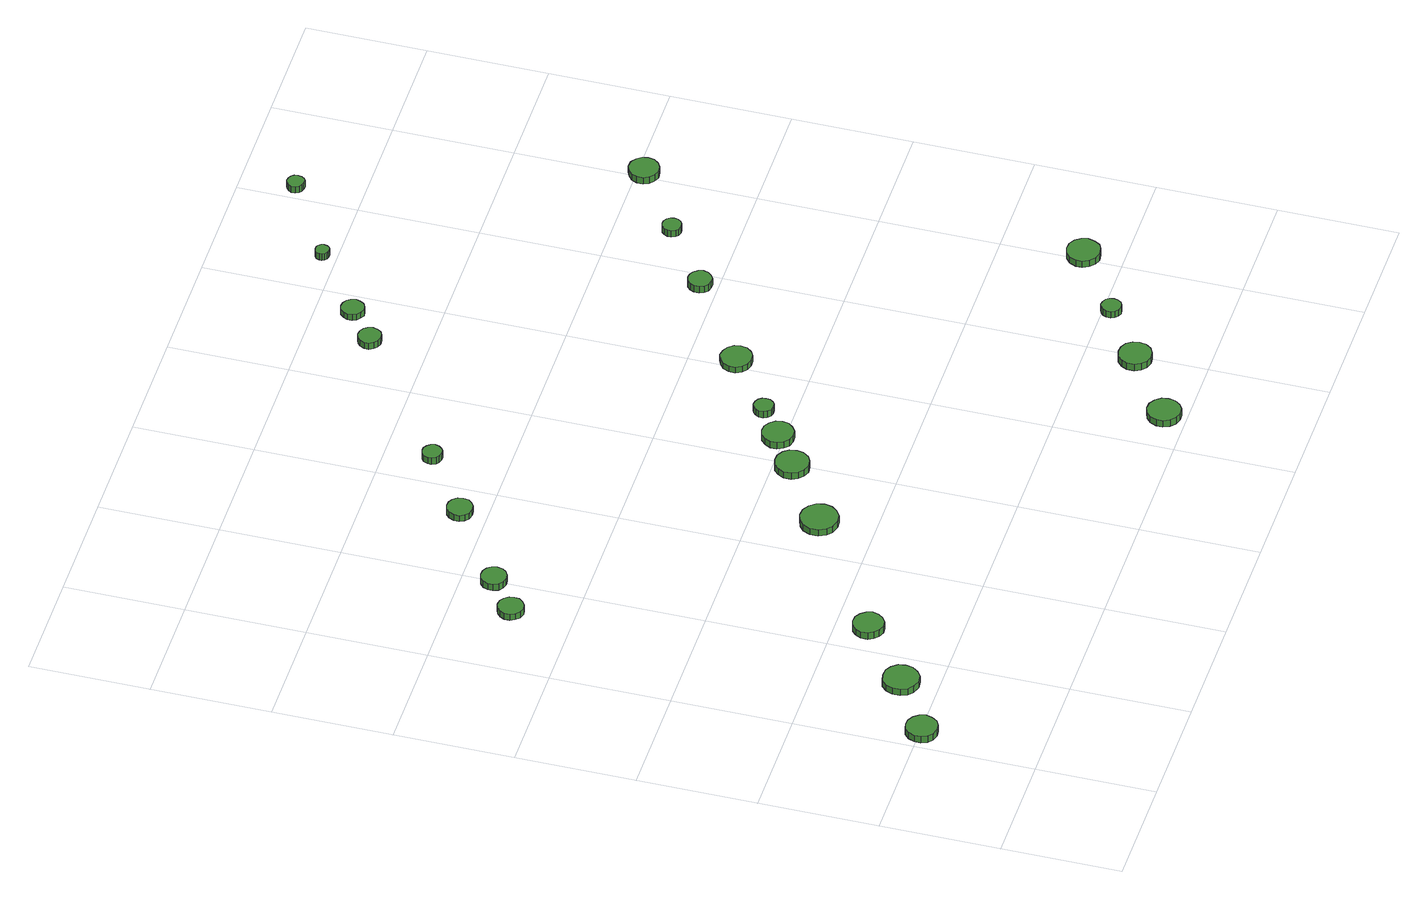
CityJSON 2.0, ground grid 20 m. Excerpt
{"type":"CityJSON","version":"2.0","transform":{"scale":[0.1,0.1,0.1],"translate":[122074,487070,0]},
"CityObjects":{
"tree1":{"type":"SolitaryVegetationObject","attributes":{"function":"something"},"geometry":[{"type":"MultiSurface","lod":"1","boundaries":[[[0,1,2,3,4,5,6,7,8,9,10,11,12,13,14]],[[15,16,17,18,19,20,21,22,23,24,25,26,27,28,29]],[[0,29,28,1]],[[1,28,27,2]],[[2,27,26,3]],[[3,26,25,4]],[[4,25,24,5]],[[5,24,23,6]],[[6,23,22,7]],[[7,22,21,8]],[[8,21,20,9]],[[9,20,19,10]],[[10,19,18,11]],[[11,18,17,12]],[[12,17,16,13]],[[13,16,15,14]],[[14,15,29,0]]]}]},
"tree2":{"type":"SolitaryVegetationObject","attributes":{"function":"something"},"geometry":[{"type":"MultiSurface","lod":"1","boundaries":[[[30,31,32,33,34,35,36,37,38,39,40,41,42,43,44]],[[45,46,47,48,49,50,51,52,53,54,55,56,57,58,59]],[[30,59,58,31]],[[31,58,57,32]],[[32,57,56,33]],[[33,56,55,34]],[[34,55,54,35]],[[35,54,53,36]],[[36,53,52,37]],[[37,52,51,38]],[[38,51,50,39]],[[39,50,49,40]],[[40,49,48,41]],[[41,48,47,42]],[[42,47,46,43]],[[43,46,45,44]],[[44,45,59,30]]]}]},
"tree3":{"type":"SolitaryVegetationObject","attributes":{"function":"something"},"geometry":[{"type":"MultiSurface","lod":"1","boundaries":[[[60,61,62,63,64,65,66,67,68,69,70,71,72,73,74]],[[75,76,77,78,79,80,81,82,83,84,85,86,87,88,89]],[[60,89,88,61]],[[61,88,87,62]],[[62,87,86,63]],[[63,86,85,64]],[[64,85,84,65]],[[65,84,83,66]],[[66,83,82,67]],[[67,82,81,68]],[[68,81,80,69]],[[69,80,79,70]],[[70,79,78,71]],[[71,78,77,72]],[[72,77,76,73]],[[73,76,75,74]],[[74,75,89,60]]]}]},
"tree4":{"type":"SolitaryVegetationObject","attributes":{"function":"something"},"geometry":[{"type":"MultiSurface","lod":"1","boundaries":[[[90,91,92,93,94,95,96,97,98,99,100,101,102,103,104]],[[105,106,107,108,109,110,111,112,113,114,115,116,117,118,119]],[[90,119,118,91]],[[91,118,117,92]],[[92,117,116,93]],[[93,116,115,94]],[[94,115,114,95]],[[95,114,113,96]],[[96,113,112,97]],[[97,112,111,98]],[[98,111,110,99]],[[99,110,109,100]],[[100,109,108,101]],[[101,108,107,102]],[[102,107,106,103]],[[103,106,105,104]],[[104,105,119,90]]]}]},
"tree5":{"type":"SolitaryVegetationObject","attributes":{"function":"something"},"geometry":[{"type":"MultiSurface","lod":"1","boundaries":[[[120,121,122,123,124,125,126,127,128,129,130,131,132,133,134]],[[135,136,137,138,139,140,141,142,143,144,145,146,147,148,149]],[[120,149,148,121]],[[121,148,147,122]],[[122,147,146,123]],[[123,146,145,124]],[[124,145,144,125]],[[125,144,143,126]],[[126,143,142,127]],[[127,142,141,128]],[[128,141,140,129]],[[129,140,139,130]],[[130,139,138,131]],[[131,138,137,132]],[[132,137,136,133]],[[133,136,135,134]],[[134,135,149,120]]]}]},
"tree6":{"type":"SolitaryVegetationObject","attributes":{"function":"something"},"geometry":[{"type":"MultiSurface","lod":"1","boundaries":[[[150,151,152,153,154,155,156,157,158,159,160,161,162,163,164]],[[165,166,167,168,169,170,171,172,173,174,175,176,177,178,179]],[[150,179,178,151]],[[151,178,177,152]],[[152,177,176,153]],[[153,176,175,154]],[[154,175,174,155]],[[155,174,173,156]],[[156,173,172,157]],[[157,172,171,158]],[[158,171,170,159]],[[159,170,169,160]],[[160,169,168,161]],[[161,168,167,162]],[[162,167,166,163]],[[163,166,165,164]],[[164,165,179,150]]]}]},
"tree7":{"type":"SolitaryVegetationObject","attributes":{"function":"something"},"geometry":[{"type":"MultiSurface","lod":"1","boundaries":[[[180,181,182,183,184,185,186,187,188,189,190,191,192,193,194]],[[195,196,197,198,199,200,201,202,203,204,205,206,207,208,209]],[[180,209,208,181]],[[181,208,207,182]],[[182,207,206,183]],[[183,206,205,184]],[[184,205,204,185]],[[185,204,203,186]],[[186,203,202,187]],[[187,202,201,188]],[[188,201,200,189]],[[189,200,199,190]],[[190,199,198,191]],[[191,198,197,192]],[[192,197,196,193]],[[193,196,195,194]],[[194,195,209,180]]]}]},
"tree8":{"type":"SolitaryVegetationObject","attributes":{"function":"something"},"geometry":[{"type":"MultiSurface","lod":"1","boundaries":[[[210,211,212,213,214,215,216,217,218,219,220,221,222,223,224]],[[225,226,227,228,229,230,231,232,233,234,235,236,237,238,239]],[[210,239,238,211]],[[211,238,237,212]],[[212,237,236,213]],[[213,236,235,214]],[[214,235,234,215]],[[215,234,233,216]],[[216,233,232,217]],[[217,232,231,218]],[[218,231,230,219]],[[219,230,229,220]],[[220,229,228,221]],[[221,228,227,222]],[[222,227,226,223]],[[223,226,225,224]],[[224,225,239,210]]]}]},
"tree9":{"type":"SolitaryVegetationObject","attributes":{"function":"something"},"geometry":[{"type":"MultiSurface","lod":"1","boundaries":[[[240,241,242,243,244,245,246,247,248,249,250,251,252,253,254]],[[255,256,257,258,259,260,261,262,263,264,265,266,267,268,269]],[[240,269,268,241]],[[241,268,267,242]],[[242,267,266,243]],[[243,266,265,244]],[[244,265,264,245]],[[245,264,263,246]],[[246,263,262,247]],[[247,262,261,248]],[[248,261,260,249]],[[249,260,259,250]],[[250,259,258,251]],[[251,258,257,252]],[[252,257,256,253]],[[253,256,255,254]],[[254,255,269,240]]]}]},
"tree10":{"type":"SolitaryVegetationObject","attributes":{"function":"something"},"geometry":[{"type":"MultiSurface","lod":"1","boundaries":[[[270,271,272,273,274,275,276,277,278,279,280,281,282,283,284]],[[285,286,287,288,289,290,291,292,293,294,295,296,297,298,299]],[[270,299,298,271]],[[271,298,297,272]],[[272,297,296,273]],[[273,296,295,274]],[[274,295,294,275]],[[275,294,293,276]],[[276,293,292,277]],[[277,292,291,278]],[[278,291,290,279]],[[279,290,289,280]],[[280,289,288,281]],[[281,288,287,282]],[[282,287,286,283]],[[283,286,285,284]],[[284,285,299,270]]]}]},
"tree11":{"type":"SolitaryVegetationObject","attributes":{"function":"something"},"geometry":[{"type":"MultiSurface","lod":"1","boundaries":[[[300,301,302,303,304,305,306,307,308,309,310,311,312,313,314]],[[315,316,317,318,319,320,321,322,323,324,325,326,327,328,329]],[[300,329,328,301]],[[301,328,327,302]],[[302,327,326,303]],[[303,326,325,304]],[[304,325,324,305]],[[305,324,323,306]],[[306,323,322,307]],[[307,322,321,308]],[[308,321,320,309]],[[309,320,319,310]],[[310,319,318,311]],[[311,318,317,312]],[[312,317,316,313]],[[313,316,315,314]],[[314,315,329,300]]]}]},
"tree12":{"type":"SolitaryVegetationObject","attributes":{"function":"something"},"geometry":[{"type":"MultiSurface","lod":"1","boundaries":[[[330,331,332,333,334,335,336,337,338,339,340,341,342,343,344]],[[345,346,347,348,349,350,351,352,353,354,355,356,357,358,359]],[[330,359,358,331]],[[331,358,357,332]],[[332,357,356,333]],[[333,356,355,334]],[[334,355,354,335]],[[335,354,353,336]],[[336,353,352,337]],[[337,352,351,338]],[[338,351,350,339]],[[339,350,349,340]],[[340,349,348,341]],[[341,348,347,342]],[[342,347,346,343]],[[343,346,345,344]],[[344,345,359,330]]]}]},
"tree13":{"type":"SolitaryVegetationObject","attributes":{"function":"something"},"geometry":[{"type":"MultiSurface","lod":"1","boundaries":[[[360,361,362,363,364,365,366,367,368,369,370,371,372,373,374]],[[375,376,377,378,379,380,381,382,383,384,385,386,387,388,389]],[[360,389,388,361]],[[361,388,387,362]],[[362,387,386,363]],[[363,386,385,364]],[[364,385,384,365]],[[365,384,383,366]],[[366,383,382,367]],[[367,382,381,368]],[[368,381,380,369]],[[369,380,379,370]],[[370,379,378,371]],[[371,378,377,372]],[[372,377,376,373]],[[373,376,375,374]],[[374,375,389,360]]]}]},
"tree14":{"type":"SolitaryVegetationObject","attributes":{"function":"something"},"geometry":[{"type":"MultiSurface","lod":"1","boundaries":[[[390,391,392,393,394,395,396,397,398,399,400,401,402,403,404]],[[405,406,407,408,409,410,411,412,413,414,415,416,417,418,419]],[[390,419,418,391]],[[391,418,417,392]],[[392,417,416,393]],[[393,416,415,394]],[[394,415,414,395]],[[395,414,413,396]],[[396,413,412,397]],[[397,412,411,398]],[[398,411,410,399]],[[399,410,409,400]],[[400,409,408,401]],[[401,408,407,402]],[[402,407,406,403]],[[403,406,405,404]],[[404,405,419,390]]]}]},
"tree15":{"type":"SolitaryVegetationObject","attributes":{"function":"something"},"geometry":[{"type":"MultiSurface","lod":"1","boundaries":[[[420,421,422,423,424,425,426,427,428,429,430,431,432,433,434]],[[435,436,437,438,439,440,441,442,443,444,445,446,447,448,449]],[[420,449,448,421]],[[421,448,447,422]],[[422,447,446,423]],[[423,446,445,424]],[[424,445,444,425]],[[425,444,443,426]],[[426,443,442,427]],[[427,442,441,428]],[[428,441,440,429]],[[429,440,439,430]],[[430,439,438,431]],[[431,438,437,432]],[[432,437,436,433]],[[433,436,435,434]],[[434,435,449,420]]]}]},
"tree16":{"type":"SolitaryVegetationObject","attributes":{"function":"something"},"geometry":[{"type":"MultiSurface","lod":"1","boundaries":[[[450,451,452,453,454,455,456,457,458,459,460,461,462,463,464]],[[465,466,467,468,469,470,471,472,473,474,475,476,477,478,479]],[[450,479,478,451]],[[451,478,477,452]],[[452,477,476,453]],[[453,476,475,454]],[[454,475,474,455]],[[455,474,473,456]],[[456,473,472,457]],[[457,472,471,458]],[[458,471,470,459]],[[459,470,469,460]],[[460,469,468,461]],[[461,468,467,462]],[[462,467,466,463]],[[463,466,465,464]],[[464,465,479,450]]]}]},
"tree17":{"type":"SolitaryVegetationObject","attributes":{"function":"something"},"geometry":[{"type":"MultiSurface","lod":"1","boundaries":[[[480,481,482,483,484,485,486,487,488,489,490,491,492,493,494]],[[495,496,497,498,499,500,501,502,503,504,505,506,507,508,509]],[[480,509,508,481]],[[481,508,507,482]],[[482,507,506,483]],[[483,506,505,484]],[[484,505,504,485]],[[485,504,503,486]],[[486,503,502,487]],[[487,502,501,488]],[[488,501,500,489]],[[489,500,499,490]],[[490,499,498,491]],[[491,498,497,492]],[[492,497,496,493]],[[493,496,495,494]],[[494,495,509,480]]]}]},
"tree18":{"type":"SolitaryVegetationObject","attributes":{"function":"something"},"geometry":[{"type":"MultiSurface","lod":"1","boundaries":[[[510,511,512,513,514,515,516,517,518,519,520,521,522,523,524]],[[525,526,527,528,529,530,531,532,533,534,535,536,537,538,539]],[[510,539,538,511]],[[511,538,537,512]],[[512,537,536,513]],[[513,536,535,514]],[[514,535,534,515]],[[515,534,533,516]],[[516,533,532,517]],[[517,532,531,518]],[[518,531,530,519]],[[519,530,529,520]],[[520,529,528,521]],[[521,528,527,522]],[[522,527,526,523]],[[523,526,525,524]],[[524,525,539,510]]]}]},
"tree19":{"type":"SolitaryVegetationObject","attributes":{"function":"something"},"geometry":[{"type":"MultiSurface","lod":"1","boundaries":[[[540,541,542,543,544,545,546,547,548,549,550,551,552,553,554]],[[555,556,557,558,559,560,561,562,563,564,565,566,567,568,569]],[[540,569,568,541]],[[541,568,567,542]],[[542,567,566,543]],[[543,566,565,544]],[[544,565,564,545]],[[545,564,563,546]],[[546,563,562,547]],[[547,562,561,548]],[[548,561,560,549]],[[549,560,559,550]],[[550,559,558,551]],[[551,558,557,552]],[[552,557,556,553]],[[553,556,555,554]],[[554,555,569,540]]]}]},
"tree20":{"type":"SolitaryVegetationObject","attributes":{"function":"something"},"geometry":[{"type":"MultiSurface","lod":"1","boundaries":[[[570,571,572,573,574,575,576,577,578,579,580,581,582,583,584]],[[585,586,587,588,589,590,591,592,593,594,595,596,597,598,599]],[[570,599,598,571]],[[571,598,597,572]],[[572,597,596,573]],[[573,596,595,574]],[[574,595,594,575]],[[575,594,593,576]],[[576,593,592,577]],[[577,592,591,578]],[[578,591,590,579]],[[579,590,589,580]],[[580,589,588,581]],[[581,588,587,582]],[[582,587,586,583]],[[583,586,585,584]],[[584,585,599,570]]]}]},
"tree21":{"type":"SolitaryVegetationObject","attributes":{"function":"something"},"geometry":[{"type":"MultiSurface","lod":"1","boundaries":[[[600,601,602,603,604,605,606,607,608,609,610,611,612,613,614]],[[615,616,617,618,619,620,621,622,623,624,625,626,627,628,629]],[[600,629,628,601]],[[601,628,627,602]],[[602,627,626,603]],[[603,626,625,604]],[[604,625,624,605]],[[605,624,623,606]],[[606,623,622,607]],[[607,622,621,608]],[[608,621,620,609]],[[609,620,619,610]],[[610,619,618,611]],[[611,618,617,612]],[[612,617,616,613]],[[613,616,615,614]],[[614,615,629,600]]]}]},
"tree22":{"type":"SolitaryVegetationObject","attributes":{"function":"something"},"geometry":[{"type":"MultiSurface","lod":"1","boundaries":[[[630,631,632,633,634,635,636,637,638,639,640,641,642,643,644]],[[645,646,647,648,649,650,651,652,653,654,655,656,657,658,659]],[[630,659,658,631]],[[631,658,657,632]],[[632,657,656,633]],[[633,656,655,634]],[[634,655,654,635]],[[635,654,653,636]],[[636,653,652,637]],[[637,652,651,638]],[[638,651,650,639]],[[639,650,649,640]],[[640,649,648,641]],[[641,648,647,642]],[[642,647,646,643]],[[643,646,645,644]],[[644,645,659,630]]]}]},
"tree23":{"type":"SolitaryVegetationObject","attributes":{"function":"something"},"geometry":[{"type":"MultiSurface","lod":"1","boundaries":[[[660,661,662,663,664,665,666,667,668,669,670,671,672,673,674]],[[675,676,677,678,679,680,681,682,683,684,685,686,687,688,689]],[[660,689,688,661]],[[661,688,687,662]],[[662,687,686,663]],[[663,686,685,664]],[[664,685,684,665]],[[665,684,683,666]],[[666,683,682,667]],[[667,682,681,668]],[[668,681,680,669]],[[669,680,679,670]],[[670,679,678,671]],[[671,678,677,672]],[[672,677,676,673]],[[673,676,675,674]],[[674,675,689,660]]]}]}
},
"vertices":[
[62,197,16],[59,208,16],[53,216,16],[43,222,16],[33,223,16],[22,220,16],[14,212,16],[10,202,16],[10,191,16],[14,181,16],[22,174,16],[33,171,16],[43,172,16],[53,177,16],[59,186,16],[59,186,3],[53,177,3],[43,172,3],[33,171,3],[22,174,3],[14,181,3],[10,191,3],[10,202,3],[14,212,3],[22,220,3],[33,223,3],[43,222,3],[53,216,3],[59,208,3],[62,197,3],
[169,261,16],[167,273,16],[159,283,16],[149,289,16],[136,290,16],[124,287,16],[115,278,16],[110,267,16],[110,254,16],[115,243,16],[124,235,16],[136,231,16],[149,232,16],[159,239,16],[167,249,16],[167,249,3],[159,239,3],[149,232,3],[136,231,3],[124,235,3],[115,243,3],[110,254,3],[110,267,3],[115,278,3],[124,287,3],[136,290,3],[149,289,3],[159,283,3],[167,273,3],[169,261,3],
[272,345,21],[269,355,21],[263,363,21],[254,369,21],[243,370,21],[233,367,21],[226,360,21],[221,350,21],[221,339,21],[226,330,21],[233,323,21],[243,319,21],[254,320,21],[263,326,21],[269,334,21],[269,334,8],[263,326,8],[254,320,8],[243,319,8],[233,323,8],[226,330,8],[221,339,8],[221,350,8],[226,360,8],[233,367,8],[243,370,8],[254,369,8],[263,363,8],[269,355,8],[272,345,8],
[155,902,17],[154,910,17],[148,917,17],[141,922,17],[132,923,17],[123,920,17],[117,914,17],[113,906,17],[113,897,17],[117,889,17],[123,883,17],[132,880,17],[141,881,17],[148,886,17],[154,893,17],[154,893,5],[148,886,5],[141,881,5],[132,880,5],[123,883,5],[117,889,5],[113,897,5],[113,906,5],[117,914,5],[123,920,5],[132,923,5],[141,922,5],[148,917,5],[154,910,5],[155,902,5],
[220,948,15],[218,957,15],[213,964,15],[205,968,15],[196,969,15],[188,966,15],[181,960,15],[178,952,15],[178,944,15],[181,935,15],[188,929,15],[196,927,15],[205,928,15],[213,932,15],[218,939,15],[218,939,2],[213,932,2],[205,928,2],[196,927,2],[188,929,2],[181,935,2],[178,944,2],[178,952,2],[181,960,2],[188,966,2],[196,969,2],[205,968,2],[213,964,2],[218,957,2],[220,948,2],
[507,491,16],[504,504,16],[496,514,16],[485,521,16],[472,522,16],[459,518,16],[450,510,16],[444,498,16],[444,484,16],[450,472,16],[459,464,16],[472,460,16],[485,461,16],[496,468,16],[504,478,16],[504,478,3],[496,468,3],[485,461,3],[472,460,3],[459,464,3],[450,472,3],[444,484,3],[444,498,3],[450,510,3],[459,518,3],[472,522,3],[485,521,3],[496,514,3],[504,504,3],[507,491,3],
[363,1045,16],[362,1054,16],[356,1061,16],[349,1065,16],[340,1066,16],[331,1063,16],[325,1057,16],[321,1049,16],[321,1040,16],[325,1032,16],[331,1026,16],[340,1024,16],[349,1025,16],[356,1029,16],[362,1036,16],[362,1036,4],[356,1029,4],[349,1025,4],[340,1024,4],[331,1026,4],[325,1032,4],[321,1040,4],[321,1049,4],[325,1057,4],[331,1063,4],[340,1066,4],[349,1065,4],[356,1061,4],[362,1054,4],[363,1045,4],
[620,569,15],[618,581,15],[611,590,15],[601,596,15],[589,597,15],[578,594,15],[570,586,15],[565,575,15],[565,563,15],[570,553,15],[578,545,15],[589,541,15],[601,543,15],[611,548,15],[618,558,15],[618,558,2],[611,548,2],[601,543,2],[589,541,2],[578,545,2],[570,553,2],[565,563,2],[565,575,2],[570,586,2],[578,594,2],[589,597,2],[601,596,2],[611,590,2],[618,581,2],[620,569,2],
[471,1122,20],[469,1129,20],[465,1134,20],[459,1138,20],[453,1138,20],[446,1136,20],[441,1132,20],[438,1125,20],[438,1119,20],[441,1112,20],[446,1108,20],[453,1106,20],[459,1106,20],[465,1110,20],[469,1115,20],[469,1115,7],[465,1110,7],[459,1106,7],[453,1106,7],[446,1108,7],[441,1112,7],[438,1119,7],[438,1125,7],[441,1132,7],[446,1136,7],[453,1138,7],[459,1138,7],[465,1134,7],[469,1129,7],[471,1122,7],
[680,610,16],[678,621,16],[671,629,16],[662,635,16],[651,636,16],[641,633,16],[633,625,16],[628,615,16],[628,605,16],[633,595,16],[641,587,16],[651,584,16],[662,585,16],[671,591,16],[678,599,16],[678,599,3],[671,591,3],[662,585,3],[651,584,3],[641,587,3],[633,595,3],[628,605,3],[628,615,3],[633,625,3],[641,633,3],[651,636,3],[662,635,3],[671,629,3],[678,621,3],[680,610,3],
[895,36,21],[893,47,21],[886,56,21],[876,62,21],[865,63,21],[854,59,21],[846,52,21],[841,41,21],[841,30,21],[846,19,21],[854,12,21],[865,8,21],[876,9,21],[886,15,21],[893,24,21],[893,24,8],[886,15,8],[876,9,8],[865,8,8],[854,12,8],[846,19,8],[841,30,8],[841,41,8],[846,52,8],[854,59,8],[865,63,8],[876,62,8],[886,56,8],[893,47,8],[895,36,8],
[726,650,16],[725,656,16],[721,662,16],[715,665,16],[708,666,16],[702,664,16],[697,659,16],[694,653,16],[694,646,16],[697,640,16],[702,635,16],[708,633,16],[715,634,16],[721,637,16],[725,643,16],[725,643,3],[721,637,3],[715,634,3],[708,633,3],[702,635,3],[697,640,3],[694,646,3],[694,653,3],[697,659,3],[702,664,3],[708,666,3],[715,665,3],[721,662,3],[725,656,3],[726,650,3],
[1014,117,20],[1012,128,20],[1005,138,20],[995,143,20],[984,144,20],[973,141,20],[965,133,20],[960,123,20],[960,111,20],[965,101,20],[973,93,20],[984,90,20],[995,91,20],[1005,97,20],[1012,106,20],[1012,106,7],[1005,97,7],[995,91,7],[984,90,7],[973,93,7],[965,101,7],[960,111,7],[960,123,7],[965,133,7],[973,141,7],[984,144,7],[995,143,7],[1005,138,7],[1012,128,7],[1014,117,7],
[838,724,15],[836,734,15],[829,743,15],[820,748,15],[809,750,15],[799,746,15],[791,739,15],[786,729,15],[786,718,15],[791,708,15],[799,701,15],[809,698,15],[820,699,15],[829,704,15],[836,713,15],[836,713,3],[829,704,3],[820,699,3],[809,698,3],[799,701,3],[791,708,3],[786,718,3],[786,729,3],[791,739,3],[799,746,3],[809,750,3],[820,748,3],[829,743,3],[836,734,3],[838,724,3],
[715,1294,20],[713,1302,20],[709,1308,20],[702,1312,20],[694,1313,20],[686,1310,20],[681,1305,20],[677,1298,20],[677,1290,20],[681,1283,20],[686,1278,20],[694,1275,20],[702,1276,20],[709,1280,20],[713,1286,20],[713,1286,7],[709,1280,7],[702,1276,7],[694,1275,7],[686,1278,7],[681,1283,7],[677,1290,7],[677,1298,7],[681,1305,7],[686,1310,7],[694,1313,7],[702,1312,7],[709,1308,7],[713,1302,7],[715,1294,7],
[1105,185,19],[1104,192,19],[1100,198,19],[1094,201,19],[1087,202,19],[1081,200,19],[1076,195,19],[1073,189,19],[1073,182,19],[1076,176,19],[1081,171,19],[1087,169,19],[1094,170,19],[1100,173,19],[1104,179,19],[1104,179,6],[1100,173,6],[1094,170,6],[1087,169,6],[1081,171,6],[1076,176,6],[1073,182,6],[1073,189,6],[1076,195,6],[1081,200,6],[1087,202,6],[1094,201,6],[1100,198,6],[1104,192,6],[1105,185,6],
[775,1339,18],[773,1347,18],[769,1353,18],[762,1357,18],[754,1358,18],[747,1356,18],[741,1350,18],[738,1343,18],[738,1335,18],[741,1328,18],[747,1323,18],[754,1320,18],[762,1321,18],[769,1325,18],[773,1332,18],[773,1332,6],[769,1325,6],[762,1321,6],[754,1320,6],[747,1323,6],[741,1328,6],[738,1335,6],[738,1343,6],[741,1350,6],[747,1356,6],[754,1358,6],[762,1357,6],[769,1353,6],[773,1347,6],[775,1339,6],
[996,830,15],[994,838,15],[989,845,15],[982,849,15],[974,850,15],[966,848,15],[960,842,15],[957,835,15],[957,826,15],[960,819,15],[966,813,15],[974,811,15],[982,811,15],[989,816,15],[994,822,15],[994,822,2],[989,816,2],[982,811,2],[974,811,2],[966,813,2],[960,819,2],[957,826,2],[957,835,2],[960,842,2],[966,848,2],[974,850,2],[982,849,2],[989,845,2],[994,838,2],[996,830,2],
[1235,265,17],[1232,276,17],[1226,285,17],[1216,291,17],[1204,292,17],[1194,289,17],[1185,281,17],[1180,270,17],[1180,259,17],[1185,249,17],[1194,241,17],[1204,237,17],[1216,239,17],[1226,244,17],[1232,254,17],[1232,254,4],[1226,244,4],[1216,239,4],[1204,237,4],[1194,241,4],[1185,249,4],[1180,259,4],[1180,270,4],[1185,281,4],[1194,289,4],[1204,292,4],[1216,291,4],[1226,285,4],[1232,276,4],[1235,265,4],
[886,1423,20],[885,1428,20],[882,1432,20],[878,1434,20],[873,1434,20],[869,1433,20],[865,1430,20],[863,1425,20],[863,1421,20],[865,1416,20],[869,1413,20],[873,1412,20],[878,1412,20],[882,1414,20],[885,1418,20],[885,1418,7],[882,1414,7],[878,1412,7],[873,1412,7],[869,1413,7],[865,1416,7],[863,1421,7],[863,1425,7],[865,1430,7],[869,1433,7],[873,1434,7],[878,1434,7],[882,1432,7],[885,1428,7],[886,1423,7],
[1104,909,16],[1103,915,16],[1099,920,16],[1093,924,16],[1087,924,16],[1080,922,16],[1076,918,16],[1073,912,16],[1073,905,16],[1076,899,16],[1080,895,16],[1087,893,16],[1093,894,16],[1099,897,16],[1103,902,16],[1103,902,3],[1099,897,3],[1093,894,3],[1087,893,3],[1080,895,3],[1076,899,3],[1073,905,3],[1073,912,3],[1076,918,3],[1080,922,3],[1087,924,3],[1093,924,3],[1099,920,3],[1103,915,3],[1104,909,3],
[1036,1509,19],[1035,1515,19],[1032,1519,19],[1027,1522,19],[1021,1523,19],[1015,1521,19],[1011,1517,19],[1008,1512,19],[1008,1506,19],[1011,1500,19],[1015,1497,19],[1021,1495,19],[1027,1495,19],[1032,1498,19],[1035,1503,19],[1035,1503,6],[1032,1498,6],[1027,1495,6],[1021,1495,6],[1015,1497,6],[1011,1500,6],[1008,1506,6],[1008,1512,6],[1011,1517,6],[1015,1521,6],[1021,1523,6],[1027,1522,6],[1032,1519,6],[1035,1515,6],[1036,1509,6],
[1235,989,14],[1233,999,14],[1227,1007,14],[1218,1013,14],[1207,1014,14],[1198,1010,14],[1190,1004,14],[1186,994,14],[1186,984,14],[1190,975,14],[1198,968,14],[1207,964,14],[1218,966,14],[1227,971,14],[1233,979,14],[1233,979,1],[1227,971,1],[1218,966,1],[1207,964,1],[1198,968,1],[1190,975,1],[1186,984,1],[1186,994,1],[1190,1004,1],[1198,1010,1],[1207,1014,1],[1218,1013,1],[1227,1007,1],[1233,999,1],[1235,989,1]
]}
